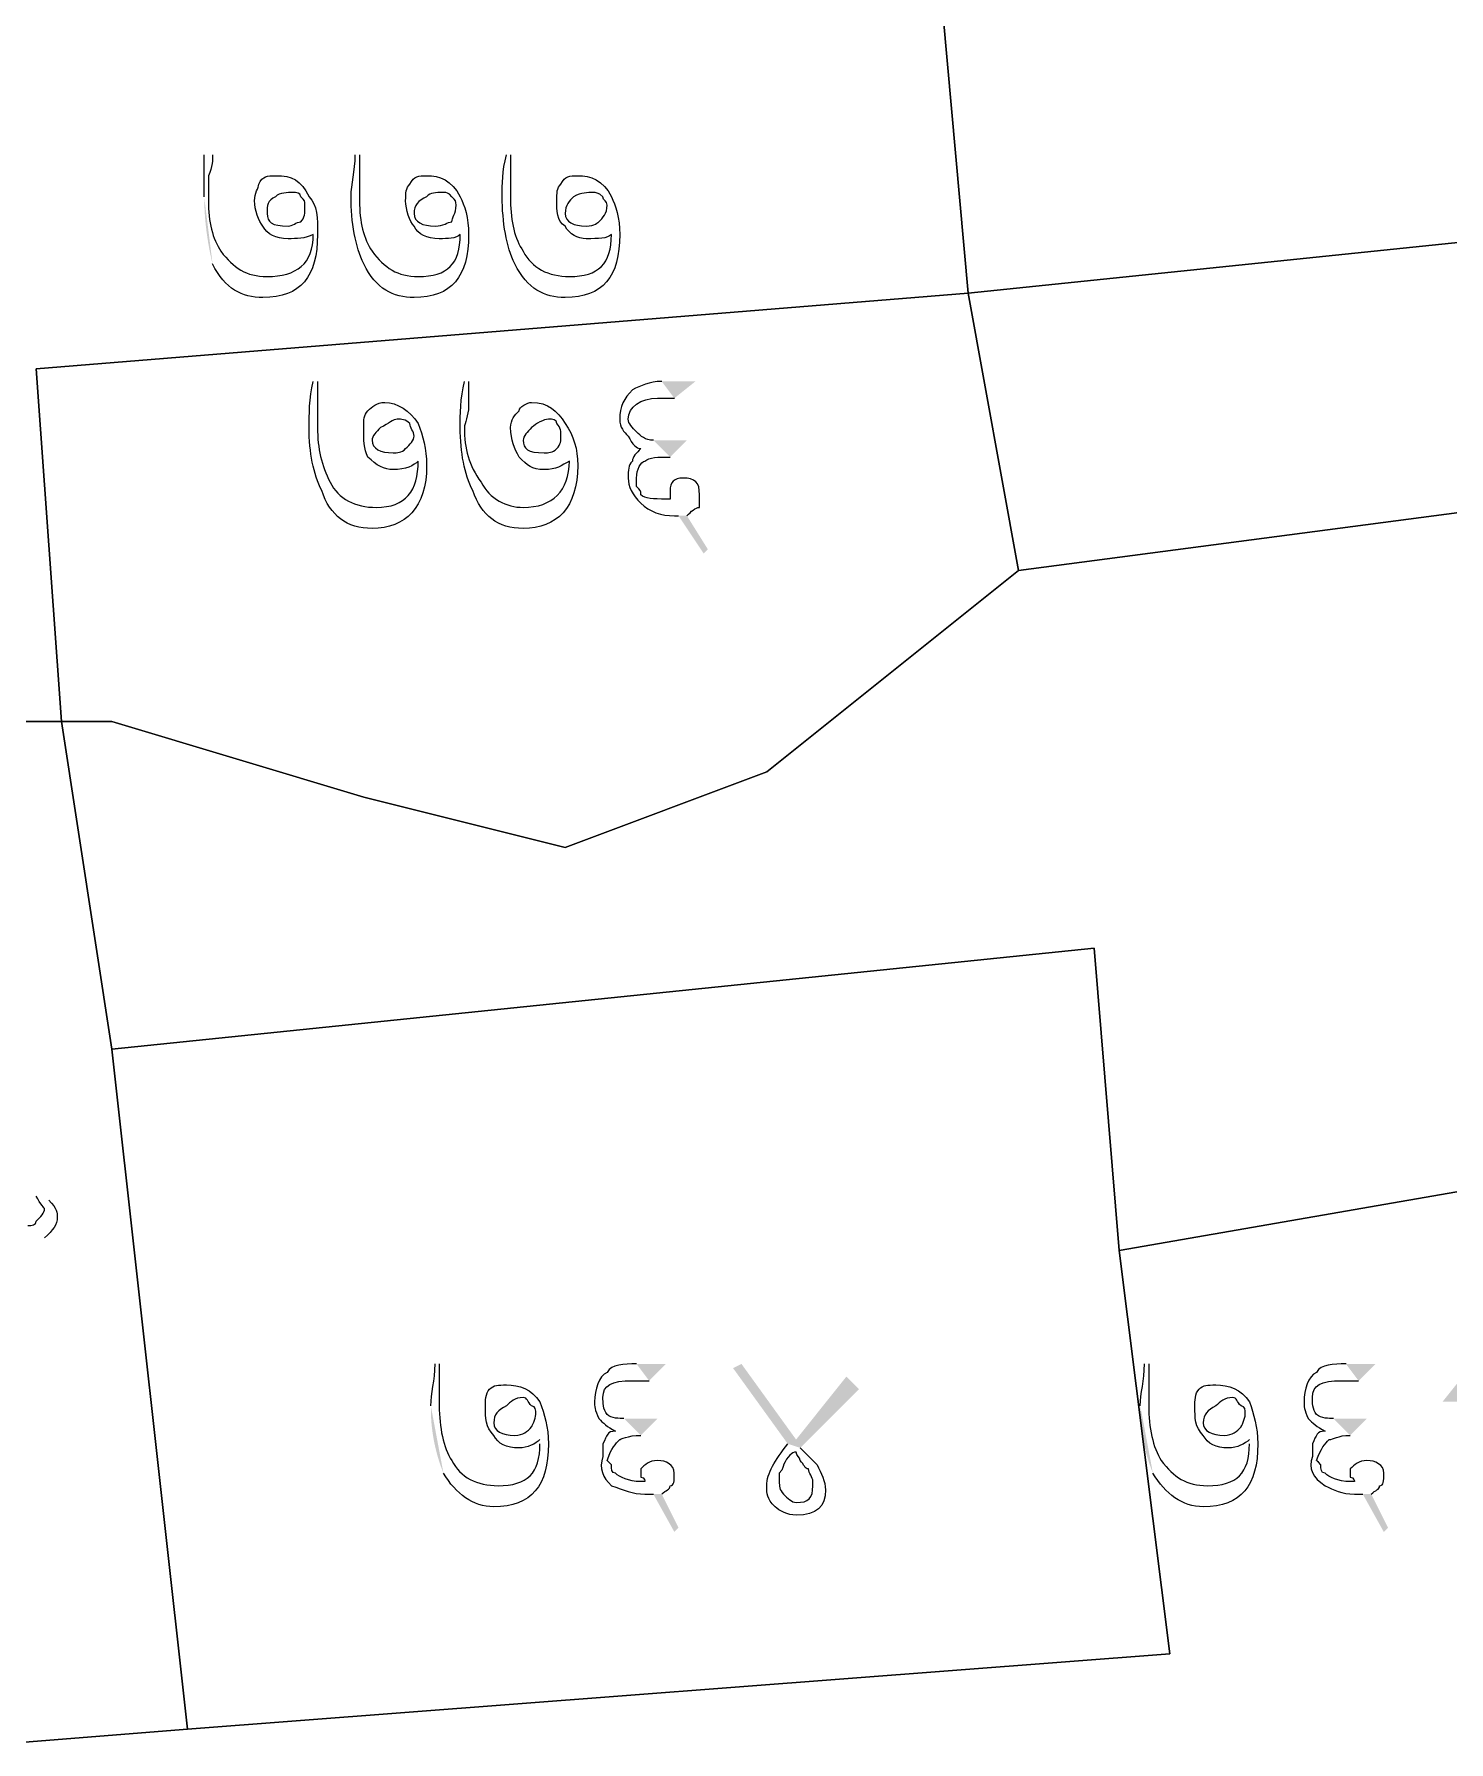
# Model space of a CAD drawing. Header units: metres. Extents: x 345912 to 349030, y 3061206 to 3061792.
# Drawn here: x 346074.57 to 346091.69, y 3061328.96 to 3061349.62 of the extents above; entities that cross this region are included whole.
import ezdxf

# ---------------------------------------------------------------- set-up
doc = ezdxf.new("R2010")
doc.units = ezdxf.units.M
doc.header["$MEASUREMENT"] = 0
doc.layers.add('PDF5_Geometry', color=7, linetype='Continuous')
doc.layers.add('PDF5_Solid Fills', color=7, linetype='Continuous')

msp = doc.modelspace()

# ---------------------------------------------------------------- hatches: boundary and pattern name
at = {"layer": 'PDF5_Solid Fills', "transparency": 33554559}
h = msp.add_hatch(color=256, dxfattribs=at)
h.paths.add_polyline_path([(346076.62973, 3061347.65165, 0.05812615), (346076.73133, 3061346.83885)], flags=0)
h.paths.add_polyline_path([(346076.62973, 3061348.15965), (346076.73133, 3061348.15965)], flags=0)
h.paths.add_polyline_path([(346077.95053, 3061347.19445), (346077.95053, 3061347.19445)], flags=0)
h.paths.add_polyline_path([(346078.45853, 3061348.15965), (346078.50933, 3061348.15965)], flags=0)
h.paths.add_polyline_path([(346079.72853, 3061347.19445), (346079.72853, 3061347.19445)], flags=0)
h.paths.add_polyline_path([(346080.28733, 3061348.15965), (346080.33813, 3061348.15965)], flags=0)
h.paths.add_polyline_path([(346081.55733, 3061347.19445), (346081.55733, 3061347.19445)], flags=0)
h = msp.add_hatch(color=256, dxfattribs=at)
h.paths.add_polyline_path([(346077.95054, 3061345.41644), (346078.00134, 3061345.41644)], flags=0)
h.paths.add_polyline_path([(346079.22054, 3061344.45124), (346079.22054, 3061344.45124)], flags=0)
h.paths.add_polyline_path([(346079.77934, 3061345.41644), (346079.83014, 3061345.41644)], flags=0)
h.paths.add_polyline_path([(346081.04934, 3061344.45124), (346081.04934, 3061344.45124)], flags=0)
h.paths.add_polyline_path([(346082.31934, 3061345.21324), (346082.57334, 3061345.41644), (346082.16694, 3061345.41644)], flags=0)
h.paths.add_polyline_path([(346082.37014, 3061343.79084), (346082.67494, 3061343.33364), (346082.72574, 3061343.38444), (346082.47174, 3061343.79084)], flags=0)
h.paths.add_polyline_path([(346082.26854, 3061344.50204), (346082.47174, 3061344.70524), (346082.06534, 3061344.70524)], flags=0)
h = msp.add_hatch(color=256, dxfattribs=at)
h.paths.add_polyline_path([(346070.02574, 3061337.13604), (346070.07654, 3061337.13604)], flags=0)
h.paths.add_polyline_path([(346071.29574, 3061336.17084), (346071.29574, 3061336.17084)], flags=0)
h.paths.add_polyline_path([(346072.61654, 3061336.93284), (346072.81974, 3061337.13604), (346072.46414, 3061337.13604)], flags=0)
h.paths.add_polyline_path([(346072.66734, 3061335.51044), (346072.92134, 3061335.05324), (346072.97214, 3061335.10404), (346072.76894, 3061335.51044)], flags=0)
h.paths.add_polyline_path([(346072.51494, 3061336.22164), (346072.71814, 3061336.42484), (346072.31174, 3061336.42484)], flags=0)
h.paths.add_polyline_path([(346074.03894, 3061336.22164), (346074.75014, 3061335.51044)], flags=0)
h.paths.add_polyline_path([(346074.69934, 3061335.05324), (346074.49614, 3061335.20564)], flags=0)
h.paths.add_polyline_path([(346074.59774, 3061335.56124), (346073.73414, 3061336.37404)], flags=0)
h = msp.add_hatch(color=256, dxfattribs=at)
h.paths.add_polyline_path([(346079.37293, 3061333.02123, 0.09913524), (346079.52533, 3061332.20843)], flags=0)
h.paths.add_polyline_path([(346079.42373, 3061333.52923), (346079.47453, 3061333.52923)], flags=0)
h.paths.add_polyline_path([(346080.69373, 3061332.56403), (346080.69373, 3061332.61483)], flags=0)
h.paths.add_polyline_path([(346082.01453, 3061333.32603), (346082.21773, 3061333.52923), (346081.86213, 3061333.52923)], flags=0)
h.paths.add_polyline_path([(346082.06533, 3061331.95443), (346082.31933, 3061331.49723), (346082.37013, 3061331.54803), (346082.16693, 3061331.95443)], flags=0)
h.paths.add_polyline_path([(346081.91293, 3061332.66563), (346082.11613, 3061332.86883), (346081.70973, 3061332.86883)], flags=0)
h.paths.add_polyline_path([(346083.69093, 3061332.56403), (346083.03053, 3061333.47843), (346083.13213, 3061333.52923), (346083.79253, 3061332.61483), (346084.40213, 3061333.37683), (346084.55453, 3061333.22443), (346083.84333, 3061332.51323)], flags=0)
h = msp.add_hatch(color=256, dxfattribs=at)
h.paths.add_polyline_path([(346087.95814, 3061333.02123, 0.09913524), (346088.11054, 3061332.20843)], flags=0)
h.paths.add_polyline_path([(346088.00894, 3061333.52923), (346088.05974, 3061333.52923)], flags=0)
h.paths.add_polyline_path([(346089.27894, 3061332.56403), (346089.27894, 3061332.61483)], flags=0)
h.paths.add_polyline_path([(346090.59974, 3061333.32603), (346090.80294, 3061333.52923), (346090.44734, 3061333.52923)], flags=0)
h.paths.add_polyline_path([(346090.65054, 3061331.95443), (346090.90454, 3061331.49723), (346090.95534, 3061331.54803), (346090.75214, 3061331.95443)], flags=0)
h.paths.add_polyline_path([(346090.49814, 3061332.66563), (346090.70134, 3061332.86883), (346090.29494, 3061332.86883)], flags=0)
h.paths.add_polyline_path([(346092.02214, 3061333.07203), (346091.61574, 3061333.07203), (346091.81894, 3061333.32603), (346093.13974, 3061333.32603), (346092.93654, 3061333.07203), (346092.32694, 3061333.07203)], flags=0)
h.paths.add_polyline_path([(346092.83494, 3061331.75123), (346092.73334, 3061331.85283)], flags=0)
h.paths.add_polyline_path([(346092.42854, 3061332.10683, 0.0320526), (346092.68254, 3061332.20843)], flags=0)

# ---------------------------------------------------------------- linework, layer by layer
at = {"layer": 'PDF5_Geometry', "lineweight": 9}
for points in [[(346085.87534, 3061346.48324), (346085.57053, 3061349.83604), (346085.26574, 3061352.57925), (346111.78333, 3061355.01764), (346112.39294, 3061349.22645)], [(346085.87534, 3061346.48324), (346085.57053, 3061349.83604), (346085.26574, 3061352.57925), (346111.78333, 3061355.01764), (346112.39294, 3061349.22645)], [(346074.90254, 3061341.30164), (346073.07373, 3061341.30164), (346072.46414, 3061347.39764), (346072.15933, 3061351.36004), (346085.26574, 3061352.57925), (346085.57053, 3061349.83604), (346085.87534, 3061346.48324), (346074.59773, 3061345.56884)], [(346074.90254, 3061341.30164), (346073.07373, 3061341.30164), (346072.46414, 3061347.39764), (346072.15933, 3061351.36004), (346085.26574, 3061352.57925), (346085.57053, 3061349.83604), (346085.87534, 3061346.48324), (346074.59773, 3061345.56884)], [(346112.69773, 3061346.48324), (346100.50574, 3061344.95925), (346098.06734, 3061344.65444), (346086.48493, 3061343.13044), (346085.87534, 3061346.48324), (346112.39294, 3061349.22645)], [(346112.69773, 3061346.48324), (346100.50574, 3061344.95925), (346098.06734, 3061344.65444), (346086.48493, 3061343.13044), (346085.87534, 3061346.48324), (346112.39294, 3061349.22645)], [(346086.48493, 3061343.13044), (346083.43694, 3061340.69205), (346080.99854, 3061339.77764), (346078.56014, 3061340.38724), (346075.51213, 3061341.30164), (346074.90254, 3061341.30164), (346074.59773, 3061345.56884), (346085.87534, 3061346.48324)], [(346086.48493, 3061343.13044), (346083.43694, 3061340.69205), (346080.99854, 3061339.77764), (346078.56014, 3061340.38724), (346075.51213, 3061341.30164), (346074.90254, 3061341.30164), (346074.59773, 3061345.56884), (346085.87534, 3061346.48324)], [(346113.30734, 3061339.16803), (346110.56414, 3061338.55844), (346104.77294, 3061337.64403), (346099.28653, 3061336.72963), (346094.71455, 3061336.12004), (346087.70414, 3061334.90085), (346087.39933, 3061338.55844), (346075.51213, 3061337.33925), (346074.90254, 3061341.30164), (346075.51213, 3061341.30164), (346078.56014, 3061340.38724), (346080.99854, 3061339.77764), (346083.43694, 3061340.69205), (346086.48493, 3061343.13044), (346098.06734, 3061344.65444), (346100.50574, 3061344.95925), (346112.69773, 3061346.48324)], [(346113.30734, 3061339.16803), (346110.56414, 3061338.55844), (346104.77294, 3061337.64403), (346099.28653, 3061336.72963), (346094.71455, 3061336.12004), (346087.70414, 3061334.90085), (346087.39933, 3061338.55844), (346075.51213, 3061337.33925), (346074.90254, 3061341.30164), (346075.51213, 3061341.30164), (346078.56014, 3061340.38724), (346080.99854, 3061339.77764), (346083.43694, 3061340.69205), (346086.48493, 3061343.13044), (346098.06734, 3061344.65444), (346100.50574, 3061344.95925), (346112.69773, 3061346.48324)], [(346068.80653, 3061328.50004), (346066.97773, 3061328.80485), (346057.83373, 3061328.19523), (346056.91933, 3061331.24324), (346056.30974, 3061333.98645), (346058.44334, 3061333.98645), (346069.72094, 3061334.59604), (346069.11134, 3061340.69205), (346073.07373, 3061341.30164), (346074.90254, 3061341.30164), (346075.51213, 3061337.33925), (346076.42653, 3061329.10963)], [(346068.80653, 3061328.50004), (346066.97773, 3061328.80485), (346057.83373, 3061328.19523), (346056.91933, 3061331.24324), (346056.30974, 3061333.98645), (346058.44334, 3061333.98645), (346069.72094, 3061334.59604), (346069.11134, 3061340.69205), (346073.07373, 3061341.30164), (346074.90254, 3061341.30164), (346075.51213, 3061337.33925), (346076.42653, 3061329.10963)], [(346075.51213, 3061337.33925), (346087.39933, 3061338.55844), (346087.70414, 3061334.90085), (346088.31373, 3061330.02403), (346076.42653, 3061329.10963)], [(346075.51213, 3061337.33925), (346087.39933, 3061338.55844), (346087.70414, 3061334.90085), (346088.31373, 3061330.02403), (346076.42653, 3061329.10963)], [(346094.40974, 3061335.81523), (346091.66653, 3061328.19523), (346090.44734, 3061325.45205), (346076.42653, 3061327.89044), (346068.80653, 3061328.50004), (346076.42653, 3061329.10963), (346088.31373, 3061330.02403), (346087.70414, 3061334.90085), (346094.71455, 3061336.12004)], [(346094.40974, 3061335.81523), (346091.66653, 3061328.19523), (346090.44734, 3061325.45205), (346076.42653, 3061327.89044), (346068.80653, 3061328.50004), (346076.42653, 3061329.10963), (346088.31373, 3061330.02403), (346087.70414, 3061334.90085), (346094.71455, 3061336.12004)]]:
    msp.add_lwpolyline(points, close=True, dxfattribs=at)
at = {"layer": 'PDF5_Geometry', "lineweight": 25}
for points in [[(346076.62973, 3061347.65165), (346076.62973, 3061347.80405), (346076.62973, 3061347.95645), (346076.62973, 3061348.15965)], [(346076.73133, 3061348.15965), (346076.73133, 3061348.10885), (346076.73133, 3061348.00725), (346076.68053, 3061347.90565)], [(346078.40773, 3061347.65165), (346078.40773, 3061347.80405), (346078.45853, 3061347.95645), (346078.45853, 3061348.15965)], [(346078.50933, 3061348.15965), (346078.50933, 3061348.10885), (346078.50933, 3061348.00725), (346078.50933, 3061347.90565)], [(346080.23653, 3061347.65165), (346080.23653, 3061347.80405), (346080.23653, 3061347.95645), (346080.28733, 3061348.15965)], [(346080.33813, 3061348.15965), (346080.33813, 3061348.10885), (346080.33813, 3061348.00725), (346080.33813, 3061347.90565)], [(346076.68053, 3061347.90565), (346076.68053, 3061347.75325), (346076.68053, 3061347.70245), (346076.68053, 3061347.60085)], [(346077.29013, 3061347.80405), (346077.34093, 3061347.90565), (346077.39173, 3061347.90565), (346077.49333, 3061347.90565)], [(346077.49333, 3061347.90565), (346077.69653, 3061347.90565), (346077.79813, 3061347.85485), (346077.89973, 3061347.65165)], [(346078.50933, 3061347.90565), (346078.50933, 3061347.75325), (346078.50933, 3061347.70245), (346078.50933, 3061347.60085)], [(346079.11893, 3061347.80405), (346079.16973, 3061347.90565), (346079.22053, 3061347.90565), (346079.32213, 3061347.90565)], [(346079.32213, 3061347.90565), (346079.47453, 3061347.90565), (346079.62693, 3061347.85485), (346079.72853, 3061347.65165)], [(346080.33813, 3061347.90565), (346080.33813, 3061347.75325), (346080.33813, 3061347.70245), (346080.33813, 3061347.60085)], [(346080.94773, 3061347.80405), (346080.99853, 3061347.90565), (346081.04933, 3061347.90565), (346081.15093, 3061347.90565)], [(346081.15093, 3061347.90565), (346081.30333, 3061347.90565), (346081.45573, 3061347.85485), (346081.55733, 3061347.65165)], [(346077.23933, 3061347.60085), (346077.23933, 3061347.70245), (346077.29013, 3061347.75325), (346077.29013, 3061347.80405)], [(346077.49333, 3061347.65165), (346077.39173, 3061347.60085), (346077.39173, 3061347.55005), (346077.39173, 3061347.44845)], [(346077.69653, 3061347.70245), (346077.64573, 3061347.70245), (346077.54413, 3061347.70245), (346077.49333, 3061347.65165)], [(346077.79813, 3061347.65165), (346077.79813, 3061347.70245), (346077.74733, 3061347.70245), (346077.69653, 3061347.70245)], [(346077.84893, 3061347.55005), (346077.84893, 3061347.60085), (346077.84893, 3061347.60085), (346077.79813, 3061347.65165)], [(346077.89973, 3061347.65165), (346078.00133, 3061347.55005), (346078.00133, 3061347.39765), (346078.00133, 3061347.19445)], [(346078.56013, 3061346.83885), (346078.45853, 3061347.04205), (346078.40773, 3061347.34685), (346078.40773, 3061347.65165)], [(346079.06813, 3061347.60085), (346079.06813, 3061347.70245), (346079.06813, 3061347.75325), (346079.11893, 3061347.80405)], [(346079.32213, 3061347.65165), (346079.22053, 3061347.60085), (346079.16973, 3061347.55005), (346079.16973, 3061347.44845)], [(346079.52533, 3061347.70245), (346079.42373, 3061347.70245), (346079.37293, 3061347.70245), (346079.32213, 3061347.65165)], [(346079.62693, 3061347.65165), (346079.57613, 3061347.70245), (346079.57613, 3061347.70245), (346079.52533, 3061347.70245)], [(346079.67773, 3061347.55005), (346079.67773, 3061347.60085), (346079.67773, 3061347.60085), (346079.62693, 3061347.65165)], [(346079.72853, 3061347.65165), (346079.77933, 3061347.55005), (346079.83013, 3061347.39765), (346079.83013, 3061347.19445)], [(346080.38893, 3061346.83885), (346080.28733, 3061347.04205), (346080.23653, 3061347.34685), (346080.23653, 3061347.65165)], [(346080.89693, 3061347.60085), (346080.89693, 3061347.70245), (346080.89693, 3061347.75325), (346080.94773, 3061347.80405)], [(346081.10013, 3061347.65165), (346081.04933, 3061347.60085), (346080.99853, 3061347.55005), (346080.99853, 3061347.44845)], [(346081.35413, 3061347.70245), (346081.25253, 3061347.70245), (346081.20173, 3061347.70245), (346081.10013, 3061347.65165)], [(346081.45573, 3061347.65165), (346081.40493, 3061347.70245), (346081.35413, 3061347.70245), (346081.35413, 3061347.70245)], [(346081.50653, 3061347.55005), (346081.50653, 3061347.60085), (346081.45573, 3061347.60085), (346081.45573, 3061347.65165)], [(346081.55733, 3061347.65165), (346081.60813, 3061347.55005), (346081.65893, 3061347.39765), (346081.65893, 3061347.19445)], [(346076.68053, 3061347.60085), (346076.68053, 3061347.34685), (346076.73133, 3061347.14365), (346076.83293, 3061346.99125)], [(346077.34093, 3061347.29605), (346077.29013, 3061347.34685), (346077.23933, 3061347.49925), (346077.23933, 3061347.60085)], [(346077.39173, 3061347.44845), (346077.39173, 3061347.34685), (346077.44253, 3061347.29605), (346077.64573, 3061347.29605)], [(346077.79813, 3061347.34685), (346077.84893, 3061347.39765), (346077.84893, 3061347.44845), (346077.84893, 3061347.55005)], [(346078.50933, 3061347.60085), (346078.50933, 3061347.34685), (346078.56013, 3061347.14365), (346078.66173, 3061346.99125)], [(346079.16973, 3061347.29605), (346079.11893, 3061347.34685), (346079.06813, 3061347.49925), (346079.06813, 3061347.60085)], [(346079.16973, 3061347.44845), (346079.16973, 3061347.34685), (346079.27133, 3061347.29605), (346079.42373, 3061347.29605)], [(346079.62693, 3061347.34685), (346079.62693, 3061347.39765), (346079.67773, 3061347.44845), (346079.67773, 3061347.55005)], [(346080.33813, 3061347.60085), (346080.33813, 3061347.34685), (346080.38893, 3061347.14365), (346080.49053, 3061346.99125)], [(346080.99853, 3061347.29605), (346080.89693, 3061347.34685), (346080.89693, 3061347.49925), (346080.89693, 3061347.60085)], [(346080.99853, 3061347.44845), (346080.99853, 3061347.34685), (346081.10013, 3061347.29605), (346081.25253, 3061347.29605)], [(346081.40493, 3061347.34685), (346081.45573, 3061347.39765), (346081.50653, 3061347.44845), (346081.50653, 3061347.55005)], [(346077.64573, 3061347.14365), (346077.49333, 3061347.14365), (346077.39173, 3061347.19445), (346077.34093, 3061347.29605)], [(346077.64573, 3061347.29605), (346077.69653, 3061347.29605), (346077.74733, 3061347.34685), (346077.79813, 3061347.34685)], [(346079.47453, 3061347.14365), (346079.32213, 3061347.14365), (346079.22053, 3061347.19445), (346079.16973, 3061347.29605)], [(346079.42373, 3061347.29605), (346079.52533, 3061347.29605), (346079.57613, 3061347.34685), (346079.62693, 3061347.34685)], [(346081.25253, 3061347.14365), (346081.15093, 3061347.14365), (346081.04933, 3061347.19445), (346080.99853, 3061347.29605)], [(346081.25253, 3061347.29605), (346081.35413, 3061347.29605), (346081.40493, 3061347.34685), (346081.40493, 3061347.34685)], [(346078.00133, 3061347.19445), (346078.00133, 3061346.68645), (346077.79813, 3061346.43245), (346077.34093, 3061346.43245)], [(346077.39173, 3061346.68645), (346077.74733, 3061346.68645), (346077.95053, 3061346.83885), (346077.95053, 3061347.19445)], [(346077.95053, 3061347.19445), (346077.84893, 3061347.14365), (346077.74733, 3061347.14365), (346077.64573, 3061347.14365)], [(346079.83013, 3061347.19445), (346079.83013, 3061346.68645), (346079.62693, 3061346.43245), (346079.16973, 3061346.43245)], [(346079.22053, 3061346.68645), (346079.57613, 3061346.68645), (346079.72853, 3061346.83885), (346079.72853, 3061347.19445)], [(346079.72853, 3061347.19445), (346079.67773, 3061347.14365), (346079.57613, 3061347.14365), (346079.47453, 3061347.14365)], [(346081.65893, 3061347.19445), (346081.65893, 3061346.68645), (346081.45573, 3061346.43245), (346080.99853, 3061346.43245)], [(346081.04933, 3061346.68645), (346081.40493, 3061346.68645), (346081.55733, 3061346.83885), (346081.55733, 3061347.19445)], [(346081.55733, 3061347.19445), (346081.50653, 3061347.14365), (346081.40493, 3061347.14365), (346081.25253, 3061347.14365)], [(346077.34093, 3061346.43245), (346077.08693, 3061346.43245), (346076.88373, 3061346.53405), (346076.73133, 3061346.83885)], [(346076.83293, 3061346.99125), (346076.98533, 3061346.78805), (346077.13773, 3061346.68645), (346077.39173, 3061346.68645)], [(346079.16973, 3061346.43245), (346078.91573, 3061346.43245), (346078.71253, 3061346.53405), (346078.56013, 3061346.83885)], [(346078.66173, 3061346.99125), (346078.81413, 3061346.78805), (346078.96653, 3061346.68645), (346079.22053, 3061346.68645)], [(346080.99853, 3061346.43245), (346080.74453, 3061346.43245), (346080.54133, 3061346.53405), (346080.38893, 3061346.83885)], [(346080.49053, 3061346.99125), (346080.59213, 3061346.78805), (346080.79533, 3061346.68645), (346081.04933, 3061346.68645)], [(346077.89974, 3061344.85764), (346077.89974, 3061345.01004), (346077.89974, 3061345.21324), (346077.95054, 3061345.41644)], [(346078.00134, 3061345.41644), (346078.00134, 3061345.36564), (346078.00134, 3061345.26404), (346078.00134, 3061345.11164)], [(346079.72854, 3061344.85764), (346079.72854, 3061345.01004), (346079.72854, 3061345.21324), (346079.77934, 3061345.41644)], [(346079.83014, 3061345.41644), (346079.83014, 3061345.36564), (346079.83014, 3061345.26404), (346079.83014, 3061345.11164)], [(346082.16694, 3061345.41644), (346082.01454, 3061345.41644), (346081.91294, 3061345.36564), (346081.81134, 3061345.31484)], [(346078.61094, 3061345.06084), (346078.66174, 3061345.11164), (346078.71254, 3061345.16244), (346078.81414, 3061345.16244)], [(346078.81414, 3061345.16244), (346078.96654, 3061345.16244), (346079.11894, 3061345.06084), (346079.22054, 3061344.90844)], [(346080.43974, 3061345.06084), (346080.43974, 3061345.11164), (346080.54134, 3061345.16244), (346080.59214, 3061345.16244)], [(346080.59214, 3061345.16244), (346080.79534, 3061345.16244), (346080.89694, 3061345.06084), (346080.99854, 3061344.90844)], [(346081.81134, 3061345.31484), (346081.70974, 3061345.21324), (346081.65894, 3061345.11164), (346081.65894, 3061344.95924)], [(346081.76054, 3061344.95924), (346081.76054, 3061345.11164), (346081.91294, 3061345.21324), (346082.11614, 3061345.21324)], [(346082.11614, 3061345.21324), (346082.16694, 3061345.21324), (346082.21774, 3061345.21324), (346082.26854, 3061345.21324)], [(346082.26854, 3061345.21324), (346082.26854, 3061345.21324), (346082.31934, 3061345.21324), (346082.31934, 3061345.21324)], [(346078.00134, 3061345.11164), (346078.00134, 3061345.01004), (346078.00134, 3061344.90844), (346078.00134, 3061344.85764)], [(346078.56014, 3061344.85764), (346078.56014, 3061344.95924), (346078.56014, 3061345.01004), (346078.61094, 3061345.06084)], [(346078.96654, 3061344.95924), (346078.91574, 3061344.95924), (346078.86494, 3061344.90844), (346078.76334, 3061344.85764)], [(346079.11894, 3061344.90844), (346079.06814, 3061344.95924), (346079.01734, 3061344.95924), (346078.96654, 3061344.95924)], [(346079.83014, 3061345.11164), (346079.83014, 3061345.01004), (346079.77934, 3061344.90844), (346079.77934, 3061344.85764)], [(346080.33814, 3061344.85764), (346080.33814, 3061344.95924), (346080.38894, 3061345.01004), (346080.43974, 3061345.06084)], [(346080.79534, 3061344.95924), (346080.74454, 3061344.95924), (346080.64294, 3061344.90844), (346080.59214, 3061344.85764)], [(346080.89694, 3061344.90844), (346080.89694, 3061344.95924), (346080.84614, 3061344.95924), (346080.79534, 3061344.95924)], [(346081.65894, 3061344.95924), (346081.65894, 3061344.85764), (346081.70974, 3061344.80684), (346081.76054, 3061344.75604)], [(346081.86214, 3061344.80684), (346081.81134, 3061344.85764), (346081.76054, 3061344.90844), (346081.76054, 3061344.95924)], [(346078.05214, 3061344.09564), (346077.95054, 3061344.29884), (346077.89974, 3061344.55284), (346077.89974, 3061344.85764)], [(346078.00134, 3061344.85764), (346078.00134, 3061344.60364), (346078.05214, 3061344.40044), (346078.15374, 3061344.19724)], [(346078.61094, 3061344.50204), (346078.56014, 3061344.60364), (346078.56014, 3061344.70524), (346078.56014, 3061344.85764)], [(346078.76334, 3061344.85764), (346078.71254, 3061344.80684), (346078.66174, 3061344.75604), (346078.66174, 3061344.70524)], [(346079.06814, 3061344.60364), (346079.11894, 3061344.65444), (346079.16974, 3061344.70524), (346079.16974, 3061344.75604)], [(346079.16974, 3061344.75604), (346079.16974, 3061344.80684), (346079.11894, 3061344.85764), (346079.11894, 3061344.90844)], [(346079.22054, 3061344.90844), (346079.27134, 3061344.75604), (346079.32214, 3061344.60364), (346079.32214, 3061344.40044)], [(346079.88094, 3061344.09564), (346079.77934, 3061344.29884), (346079.72854, 3061344.55284), (346079.72854, 3061344.85764)], [(346079.77934, 3061344.85764), (346079.77934, 3061344.60364), (346079.83014, 3061344.40044), (346079.98254, 3061344.19724)], [(346080.43974, 3061344.50204), (346080.38894, 3061344.60364), (346080.33814, 3061344.70524), (346080.33814, 3061344.85764)], [(346080.59214, 3061344.85764), (346080.54134, 3061344.80684), (346080.49054, 3061344.75604), (346080.49054, 3061344.70524)], [(346080.94774, 3061344.75604), (346080.94774, 3061344.80684), (346080.94774, 3061344.85764), (346080.89694, 3061344.90844)], [(346080.89694, 3061344.60364), (346080.94774, 3061344.65444), (346080.94774, 3061344.70524), (346080.94774, 3061344.75604)], [(346080.99854, 3061344.90844), (346081.10014, 3061344.75604), (346081.15094, 3061344.60364), (346081.15094, 3061344.40044)], [(346081.76054, 3061344.75604), (346081.81134, 3061344.65444), (346081.86214, 3061344.60364), (346081.91294, 3061344.60364)], [(346082.06534, 3061344.70524), (346081.96374, 3061344.70524), (346081.91294, 3061344.75604), (346081.86214, 3061344.80684)], [(346078.66174, 3061344.70524), (346078.66174, 3061344.60364), (346078.76334, 3061344.55284), (346078.91574, 3061344.55284)], [(346078.91574, 3061344.55284), (346078.96654, 3061344.55284), (346079.01734, 3061344.55284), (346079.06814, 3061344.60364)], [(346080.49054, 3061344.70524), (346080.49054, 3061344.60364), (346080.54134, 3061344.55284), (346080.74454, 3061344.55284)], [(346080.74454, 3061344.55284), (346080.79534, 3061344.55284), (346080.84614, 3061344.55284), (346080.89694, 3061344.60364)], [(346081.91294, 3061344.60364), (346081.86214, 3061344.55284), (346081.81134, 3061344.50204), (346081.81134, 3061344.45124)], [(346078.91574, 3061344.34964), (346078.81414, 3061344.34964), (346078.71254, 3061344.40044), (346078.61094, 3061344.50204)], [(346079.32214, 3061344.40044), (346079.32214, 3061343.89244), (346079.06814, 3061343.63844), (346078.66174, 3061343.63844)], [(346078.71254, 3061343.89244), (346079.06814, 3061343.89244), (346079.22054, 3061344.09564), (346079.22054, 3061344.45124)], [(346079.22054, 3061344.45124), (346079.16974, 3061344.40044), (346079.06814, 3061344.34964), (346078.91574, 3061344.34964)], [(346080.74454, 3061344.34964), (346080.59214, 3061344.34964), (346080.54134, 3061344.40044), (346080.43974, 3061344.50204)], [(346080.49054, 3061343.89244), (346080.84614, 3061343.89244), (346081.04934, 3061344.09564), (346081.04934, 3061344.45124)], [(346081.15094, 3061344.40044), (346081.15094, 3061343.89244), (346080.89694, 3061343.63844), (346080.49054, 3061343.63844)], [(346081.04934, 3061344.45124), (346080.94774, 3061344.40044), (346080.89694, 3061344.34964), (346080.74454, 3061344.34964)], [(346081.81134, 3061344.45124), (346081.76054, 3061344.40044), (346081.76054, 3061344.34964), (346081.76054, 3061344.24804)], [(346081.86214, 3061344.24804), (346081.86214, 3061344.34964), (346081.91294, 3061344.45124), (346081.96374, 3061344.45124)], [(346081.96374, 3061344.45124), (346082.01454, 3061344.50204), (346082.11614, 3061344.50204), (346082.26854, 3061344.50204)], [(346078.15374, 3061344.19724), (346078.25534, 3061343.99404), (346078.45854, 3061343.89244), (346078.71254, 3061343.89244)], [(346079.98254, 3061344.19724), (346080.08414, 3061343.99404), (346080.28734, 3061343.89244), (346080.49054, 3061343.89244)], [(346081.76054, 3061344.24804), (346081.76054, 3061344.14644), (346081.81134, 3061344.04484), (346081.91294, 3061343.94324)], [(346081.86214, 3061344.14644), (346081.86214, 3061344.19724), (346081.86214, 3061344.19724), (346081.86214, 3061344.24804)], [(346081.91294, 3061344.04484), (346081.91294, 3061344.09564), (346081.91294, 3061344.09564), (346081.86214, 3061344.14644)], [(346082.42094, 3061344.24804), (346082.31934, 3061344.24804), (346082.26854, 3061344.19724), (346082.26854, 3061344.09564)], [(346082.62414, 3061344.04484), (346082.62414, 3061344.19724), (346082.57334, 3061344.24804), (346082.42094, 3061344.24804)], [(346078.66174, 3061343.63844), (346078.35694, 3061343.63844), (346078.15374, 3061343.79084), (346078.05214, 3061344.09564)], [(346080.49054, 3061343.63844), (346080.18574, 3061343.63844), (346079.98254, 3061343.79084), (346079.88094, 3061344.09564)], [(346082.21774, 3061343.99404), (346082.06534, 3061343.99404), (346081.96374, 3061343.99404), (346081.91294, 3061344.04484)], [(346081.91294, 3061343.94324), (346082.01454, 3061343.84164), (346082.16694, 3061343.79084), (346082.31934, 3061343.79084)], [(346082.26854, 3061343.99404), (346082.26854, 3061343.99404), (346082.26854, 3061343.99404), (346082.21774, 3061343.99404)], [(346082.26854, 3061344.09564), (346082.26854, 3061344.09564), (346082.26854, 3061344.04484), (346082.26854, 3061344.04484)], [(346082.26854, 3061344.04484), (346082.26854, 3061344.04484), (346082.26854, 3061344.04484), (346082.26854, 3061343.99404)], [(346082.62414, 3061343.89244), (346082.62414, 3061343.94324), (346082.62414, 3061343.99404), (346082.62414, 3061344.04484)], [(346082.31934, 3061343.79084), (346082.31934, 3061343.79084), (346082.37014, 3061343.79084), (346082.37014, 3061343.79084)], [(346082.47174, 3061343.79084), (346082.52254, 3061343.84164), (346082.57334, 3061343.89244), (346082.62414, 3061343.89244)], [(346074.69934, 3061335.40884), (346074.69934, 3061335.40884), (346074.64854, 3061335.45964), (346074.59774, 3061335.56124)], [(346074.75014, 3061335.51044), (346074.85174, 3061335.40884), (346074.85174, 3061335.35804), (346074.85174, 3061335.30724)], [(346074.49614, 3061335.20564), (346074.54694, 3061335.20564), (346074.59774, 3061335.20564), (346074.59774, 3061335.25644)], [(346074.59774, 3061335.25644), (346074.64854, 3061335.30724), (346074.69934, 3061335.35804), (346074.69934, 3061335.40884)], [(346074.85174, 3061335.30724), (346074.85174, 3061335.20564), (346074.80094, 3061335.15484), (346074.69934, 3061335.05324)], [(346079.37293, 3061333.02123), (346079.37293, 3061333.17363), (346079.42373, 3061333.32603), (346079.42373, 3061333.52923)], [(346079.47453, 3061333.52923), (346079.47453, 3061333.47843), (346079.47453, 3061333.37683), (346079.47453, 3061333.27523)], [(346081.50653, 3061333.42763), (346081.40493, 3061333.37683), (346081.35413, 3061333.22443), (346081.35413, 3061333.07203)], [(346081.86213, 3061333.52923), (346081.70973, 3061333.52923), (346081.55733, 3061333.52923), (346081.50653, 3061333.42763)], [(346087.95814, 3061333.02123), (346087.95814, 3061333.17363), (346088.00894, 3061333.32603), (346088.00894, 3061333.52923)], [(346088.05974, 3061333.52923), (346088.05974, 3061333.47843), (346088.05974, 3061333.37683), (346088.05974, 3061333.27523)], [(346090.09174, 3061333.42763), (346089.99014, 3061333.37683), (346089.93934, 3061333.22443), (346089.93934, 3061333.07203)], [(346090.44734, 3061333.52923), (346090.29494, 3061333.52923), (346090.14254, 3061333.52923), (346090.09174, 3061333.42763)], [(346079.47453, 3061333.27523), (346079.47453, 3061333.17363), (346079.47453, 3061333.07203), (346079.47453, 3061333.02123)], [(346080.03333, 3061333.02123), (346080.03333, 3061333.07203), (346080.03333, 3061333.17363), (346080.08413, 3061333.22443)], [(346080.08413, 3061333.22443), (346080.13493, 3061333.27523), (346080.18573, 3061333.27523), (346080.28733, 3061333.27523)], [(346080.28733, 3061333.27523), (346080.43973, 3061333.27523), (346080.59213, 3061333.22443), (346080.69373, 3061333.07203)], [(346081.45573, 3061333.12283), (346081.45573, 3061333.27523), (346081.55733, 3061333.32603), (346081.81133, 3061333.32603)], [(346081.81133, 3061333.32603), (346081.81133, 3061333.32603), (346081.86213, 3061333.32603), (346081.91293, 3061333.32603)], [(346081.91293, 3061333.32603), (346081.96373, 3061333.32603), (346082.01453, 3061333.32603), (346082.01453, 3061333.32603)], [(346088.05974, 3061333.27523), (346088.05974, 3061333.17363), (346088.05974, 3061333.07203), (346088.05974, 3061333.02123)], [(346088.61854, 3061333.02123), (346088.61854, 3061333.07203), (346088.61854, 3061333.17363), (346088.66934, 3061333.22443)], [(346088.66934, 3061333.22443), (346088.72014, 3061333.27523), (346088.77094, 3061333.27523), (346088.87254, 3061333.27523)], [(346088.87254, 3061333.27523), (346089.02494, 3061333.27523), (346089.17734, 3061333.22443), (346089.27894, 3061333.07203)], [(346090.04094, 3061333.12283), (346090.04094, 3061333.27523), (346090.14254, 3061333.32603), (346090.39654, 3061333.32603)], [(346090.39654, 3061333.32603), (346090.39654, 3061333.32603), (346090.44734, 3061333.32603), (346090.49814, 3061333.32603)], [(346090.49814, 3061333.32603), (346090.54894, 3061333.32603), (346090.59974, 3061333.32603), (346090.59974, 3061333.32603)], [(346079.47453, 3061333.02123), (346079.47453, 3061332.76723), (346079.52533, 3061332.51323), (346079.62693, 3061332.36083)], [(346080.13493, 3061332.66563), (346080.03333, 3061332.76723), (346080.03333, 3061332.86883), (346080.03333, 3061333.02123)], [(346080.28733, 3061333.02123), (346080.18573, 3061332.97043), (346080.13493, 3061332.91963), (346080.13493, 3061332.81803)], [(346080.49053, 3061333.12283), (346080.38893, 3061333.12283), (346080.33813, 3061333.07203), (346080.28733, 3061333.02123)], [(346080.59213, 3061333.02123), (346080.54133, 3061333.07203), (346080.54133, 3061333.12283), (346080.49053, 3061333.12283)], [(346080.64293, 3061332.91963), (346080.64293, 3061332.97043), (346080.64293, 3061333.02123), (346080.59213, 3061333.02123)], [(346080.69373, 3061333.07203), (346080.74453, 3061332.91963), (346080.79533, 3061332.76723), (346080.79533, 3061332.56403)], [(346081.35413, 3061333.07203), (346081.35413, 3061333.02123), (346081.35413, 3061332.97043), (346081.40493, 3061332.86883)], [(346081.50653, 3061332.91963), (346081.45573, 3061332.97043), (346081.45573, 3061333.07203), (346081.45573, 3061333.12283)], [(346088.05974, 3061333.02123), (346088.05974, 3061332.76723), (346088.11054, 3061332.51323), (346088.21214, 3061332.36083)], [(346088.72014, 3061332.66563), (346088.61854, 3061332.76723), (346088.61854, 3061332.86883), (346088.61854, 3061333.02123)], [(346088.87254, 3061333.02123), (346088.77094, 3061332.97043), (346088.72014, 3061332.91963), (346088.72014, 3061332.81803)], [(346089.07574, 3061333.12283), (346088.97414, 3061333.12283), (346088.92334, 3061333.07203), (346088.87254, 3061333.02123)], [(346089.17734, 3061333.02123), (346089.12654, 3061333.07203), (346089.12654, 3061333.12283), (346089.07574, 3061333.12283)], [(346089.22814, 3061332.91963), (346089.22814, 3061332.97043), (346089.22814, 3061333.02123), (346089.17734, 3061333.02123)], [(346089.27894, 3061333.07203), (346089.32974, 3061332.91963), (346089.38054, 3061332.76723), (346089.38054, 3061332.56403)], [(346089.93934, 3061333.07203), (346089.93934, 3061333.02123), (346089.93934, 3061332.97043), (346089.99014, 3061332.86883)], [(346090.09174, 3061332.91963), (346090.04094, 3061332.97043), (346090.04094, 3061333.07203), (346090.04094, 3061333.12283)], [(346080.13493, 3061332.81803), (346080.13493, 3061332.71643), (346080.23653, 3061332.66563), (346080.38893, 3061332.66563)], [(346080.38893, 3061332.66563), (346080.49053, 3061332.66563), (346080.54133, 3061332.71643), (346080.59213, 3061332.76723)], [(346080.59213, 3061332.76723), (346080.59213, 3061332.76723), (346080.64293, 3061332.86883), (346080.64293, 3061332.91963)], [(346081.40493, 3061332.86883), (346081.45573, 3061332.81803), (346081.50653, 3061332.76723), (346081.60813, 3061332.71643)], [(346081.70973, 3061332.86883), (346081.65893, 3061332.86883), (346081.55733, 3061332.86883), (346081.50653, 3061332.91963)], [(346088.72014, 3061332.81803), (346088.72014, 3061332.71643), (346088.82174, 3061332.66563), (346088.97414, 3061332.66563)], [(346088.97414, 3061332.66563), (346089.07574, 3061332.66563), (346089.12654, 3061332.71643), (346089.17734, 3061332.76723)], [(346089.17734, 3061332.76723), (346089.17734, 3061332.76723), (346089.22814, 3061332.86883), (346089.22814, 3061332.91963)], [(346089.99014, 3061332.86883), (346090.04094, 3061332.81803), (346090.09174, 3061332.76723), (346090.19334, 3061332.71643)], [(346090.29494, 3061332.86883), (346090.24414, 3061332.86883), (346090.14254, 3061332.86883), (346090.09174, 3061332.91963)], [(346080.43973, 3061332.51323), (346080.28733, 3061332.51323), (346080.18573, 3061332.56403), (346080.13493, 3061332.66563)], [(346080.79533, 3061332.56403), (346080.79533, 3061332.05603), (346080.59213, 3061331.80203), (346080.13493, 3061331.80203)], [(346080.18573, 3061332.05603), (346080.54133, 3061332.05603), (346080.69373, 3061332.20843), (346080.69373, 3061332.56403)], [(346080.69373, 3061332.61483), (346080.64293, 3061332.56403), (346080.54133, 3061332.51323), (346080.43973, 3061332.51323)], [(346081.60813, 3061332.71643), (346081.50653, 3061332.71643), (346081.50653, 3061332.66563), (346081.45573, 3061332.56403)], [(346081.45573, 3061332.56403), (346081.45573, 3061332.56403), (346081.45573, 3061332.46243), (346081.45573, 3061332.41163)], [(346081.50653, 3061332.36083), (346081.55733, 3061332.51323), (346081.60813, 3061332.56403), (346081.65893, 3061332.61483)], [(346081.65893, 3061332.61483), (346081.65893, 3061332.61483), (346081.76053, 3061332.66563), (346081.91293, 3061332.66563)], [(346083.43693, 3061332.05603), (346083.43693, 3061332.20843), (346083.53853, 3061332.36083), (346083.69093, 3061332.56403)], [(346089.02494, 3061332.51323), (346088.87254, 3061332.51323), (346088.77094, 3061332.56403), (346088.72014, 3061332.66563)], [(346089.38054, 3061332.56403), (346089.38054, 3061332.05603), (346089.17734, 3061331.80203), (346088.72014, 3061331.80203)], [(346088.77094, 3061332.05603), (346089.12654, 3061332.05603), (346089.27894, 3061332.20843), (346089.27894, 3061332.56403)], [(346089.27894, 3061332.61483), (346089.22814, 3061332.56403), (346089.12654, 3061332.51323), (346089.02494, 3061332.51323)], [(346090.19334, 3061332.71643), (346090.09174, 3061332.71643), (346090.09174, 3061332.66563), (346090.04094, 3061332.56403)], [(346090.04094, 3061332.56403), (346090.04094, 3061332.56403), (346090.04094, 3061332.46243), (346090.04094, 3061332.41163)], [(346090.09174, 3061332.36083), (346090.14254, 3061332.51323), (346090.19334, 3061332.56403), (346090.24414, 3061332.61483)], [(346090.24414, 3061332.61483), (346090.29494, 3061332.61483), (346090.34574, 3061332.66563), (346090.49814, 3061332.66563)], [(346079.62693, 3061332.36083), (346079.72853, 3061332.15763), (346079.93173, 3061332.05603), (346080.18573, 3061332.05603)], [(346081.45573, 3061332.41163), (346081.40493, 3061332.25923), (346081.45573, 3061332.15763), (346081.55733, 3061332.05603)], [(346081.55733, 3061332.31003), (346081.50653, 3061332.36083), (346081.50653, 3061332.36083), (346081.50653, 3061332.36083)], [(346082.11613, 3061332.36083), (346082.01453, 3061332.36083), (346081.96373, 3061332.31003), (346081.91293, 3061332.25923)], [(346082.31933, 3061332.20843), (346082.31933, 3061332.31003), (346082.21773, 3061332.36083), (346082.11613, 3061332.36083)], [(346083.79253, 3061332.46243), (346083.74173, 3061332.46243), (346083.69093, 3061332.41163), (346083.64013, 3061332.31003)], [(346083.84333, 3061332.36083), (346083.84333, 3061332.41163), (346083.79253, 3061332.41163), (346083.79253, 3061332.46243)], [(346083.84333, 3061332.51323), (346083.89413, 3061332.46243), (346083.94493, 3061332.41163), (346084.04653, 3061332.31003)], [(346083.94493, 3061332.25923), (346083.89413, 3061332.25923), (346083.89413, 3061332.31003), (346083.84333, 3061332.36083)], [(346088.21214, 3061332.36083), (346088.36454, 3061332.15763), (346088.51694, 3061332.05603), (346088.77094, 3061332.05603)], [(346090.04094, 3061332.41163), (346089.99014, 3061332.25923), (346090.04094, 3061332.15763), (346090.19334, 3061332.05603)], [(346090.14254, 3061332.31003), (346090.09174, 3061332.36083), (346090.09174, 3061332.36083), (346090.09174, 3061332.36083)], [(346090.70134, 3061332.36083), (346090.59974, 3061332.36083), (346090.54894, 3061332.31003), (346090.49814, 3061332.25923)], [(346090.90454, 3061332.20843), (346090.90454, 3061332.31003), (346090.80294, 3061332.36083), (346090.70134, 3061332.36083)], [(346080.13493, 3061331.80203), (346079.88093, 3061331.80203), (346079.67773, 3061331.95443), (346079.52533, 3061332.20843)], [(346081.60813, 3061332.20843), (346081.55733, 3061332.20843), (346081.55733, 3061332.25923), (346081.55733, 3061332.31003)], [(346081.91293, 3061332.10683), (346081.76053, 3061332.10683), (346081.65893, 3061332.15763), (346081.60813, 3061332.20843)], [(346081.91293, 3061332.25923), (346081.91293, 3061332.20843), (346081.91293, 3061332.20843), (346081.91293, 3061332.20843)], [(346081.91293, 3061332.20843), (346081.91293, 3061332.20843), (346081.91293, 3061332.15763), (346081.91293, 3061332.15763)], [(346081.91293, 3061332.15763), (346081.96373, 3061332.15763), (346081.96373, 3061332.10683), (346081.96373, 3061332.10683)], [(346082.26853, 3061332.05603), (346082.31933, 3061332.05603), (346082.31933, 3061332.10683), (346082.31933, 3061332.20843)], [(346083.64013, 3061332.31003), (346083.64013, 3061332.31003), (346083.64013, 3061332.25923), (346083.58933, 3061332.20843)], [(346083.58933, 3061332.20843), (346083.58933, 3061332.15763), (346083.58933, 3061332.10683), (346083.58933, 3061332.10683)], [(346083.99573, 3061332.10683), (346083.99573, 3061332.15763), (346083.94493, 3061332.20843), (346083.94493, 3061332.25923)], [(346084.04653, 3061332.31003), (346084.09733, 3061332.20843), (346084.14813, 3061332.10683), (346084.14813, 3061332.00523)], [(346088.72014, 3061331.80203), (346088.46614, 3061331.80203), (346088.26294, 3061331.95443), (346088.11054, 3061332.20843)], [(346090.19334, 3061332.20843), (346090.14254, 3061332.20843), (346090.14254, 3061332.25923), (346090.14254, 3061332.31003)], [(346090.49814, 3061332.10683), (346090.34574, 3061332.10683), (346090.24414, 3061332.15763), (346090.19334, 3061332.20843)], [(346090.49814, 3061332.25923), (346090.49814, 3061332.20843), (346090.49814, 3061332.20843), (346090.49814, 3061332.20843)], [(346090.49814, 3061332.20843), (346090.49814, 3061332.20843), (346090.49814, 3061332.15763), (346090.49814, 3061332.15763)], [(346090.49814, 3061332.15763), (346090.54894, 3061332.15763), (346090.54894, 3061332.10683), (346090.54894, 3061332.10683)], [(346090.85374, 3061332.05603), (346090.90454, 3061332.05603), (346090.90454, 3061332.10683), (346090.90454, 3061332.20843)], [(346081.55733, 3061332.05603), (346081.70973, 3061332.00523), (346081.81133, 3061331.95443), (346081.96373, 3061331.95443)], [(346081.96373, 3061332.10683), (346081.96373, 3061332.10683), (346081.91293, 3061332.10683), (346081.91293, 3061332.10683)], [(346081.96373, 3061331.95443), (346082.01453, 3061331.95443), (346082.01453, 3061331.95443), (346082.06533, 3061331.95443)], [(346082.16693, 3061331.95443), (346082.21773, 3061332.00523), (346082.26853, 3061332.00523), (346082.26853, 3061332.05603)], [(346083.53853, 3061331.80203), (346083.43693, 3061331.90363), (346083.43693, 3061331.95443), (346083.43693, 3061332.05603)], [(346083.58933, 3061332.10683), (346083.58933, 3061332.05603), (346083.58933, 3061332.00523), (346083.64013, 3061331.95443)], [(346083.64013, 3061331.95443), (346083.69093, 3061331.90363), (346083.74173, 3061331.85283), (346083.79253, 3061331.85283)], [(346083.79253, 3061331.85283), (346083.94493, 3061331.85283), (346083.99573, 3061331.90363), (346083.99573, 3061332.05603)], [(346084.14813, 3061332.00523), (346084.14813, 3061331.80203), (346084.04653, 3061331.70043), (346083.79253, 3061331.70043)], [(346083.99573, 3061332.05603), (346083.99573, 3061332.05603), (346083.99573, 3061332.10683), (346083.99573, 3061332.10683)], [(346090.19334, 3061332.05603), (346090.29494, 3061332.00523), (346090.39654, 3061331.95443), (346090.54894, 3061331.95443)], [(346090.54894, 3061332.10683), (346090.54894, 3061332.10683), (346090.49814, 3061332.10683), (346090.49814, 3061332.10683)], [(346090.54894, 3061331.95443), (346090.59974, 3061331.95443), (346090.59974, 3061331.95443), (346090.65054, 3061331.95443)], [(346090.75214, 3061331.95443), (346090.80294, 3061332.00523), (346090.85374, 3061332.00523), (346090.85374, 3061332.05603)], [(346083.79253, 3061331.70043), (346083.69093, 3061331.70043), (346083.58933, 3061331.75123), (346083.53853, 3061331.80203)]]:
    msp.add_open_spline(points, degree=3, dxfattribs=at)

doc.saveas('drawing.dxf')
